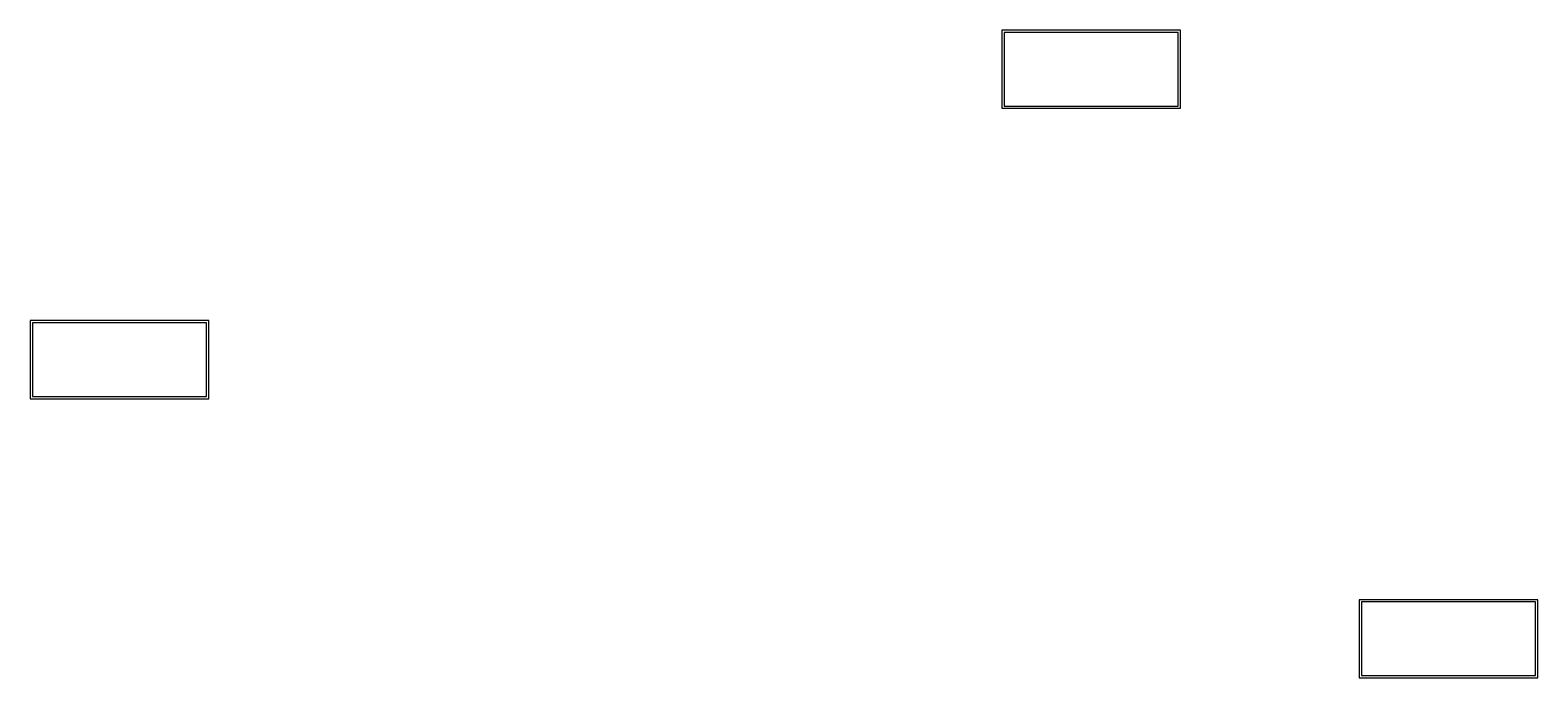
# Model space of a CAD drawing. Header units: millimetres. Extents: x -124 to 146, y -57 to 59.
import ezdxf

# ---------------------------------------------------------------- set-up
doc = ezdxf.new("R2010")
doc.units = ezdxf.units.MM
doc.layers.get('0').update_dxf_attribs({"linetype": 'CONTINUOUS'})

msp = doc.modelspace()

# ---------------------------------------------------------------- linework, layer by layer
for points in [[(82, 59), (50, 59), (50, 45), (82, 45)], [(81.6, 58.6), (50.4, 58.6), (50.4, 45.4), (81.6, 45.4)], [(-92, 7), (-124, 7), (-124, -7), (-92, -7)], [(-92.4, 6.6), (-123.6, 6.6), (-123.6, -6.6), (-92.4, -6.6)], [(146, -43), (114, -43), (114, -57), (146, -57)], [(145.6, -43.4), (114.4, -43.4), (114.4, -56.6), (145.6, -56.6)]]:
    msp.add_lwpolyline(points, close=True)

doc.saveas('drawing.dxf')
